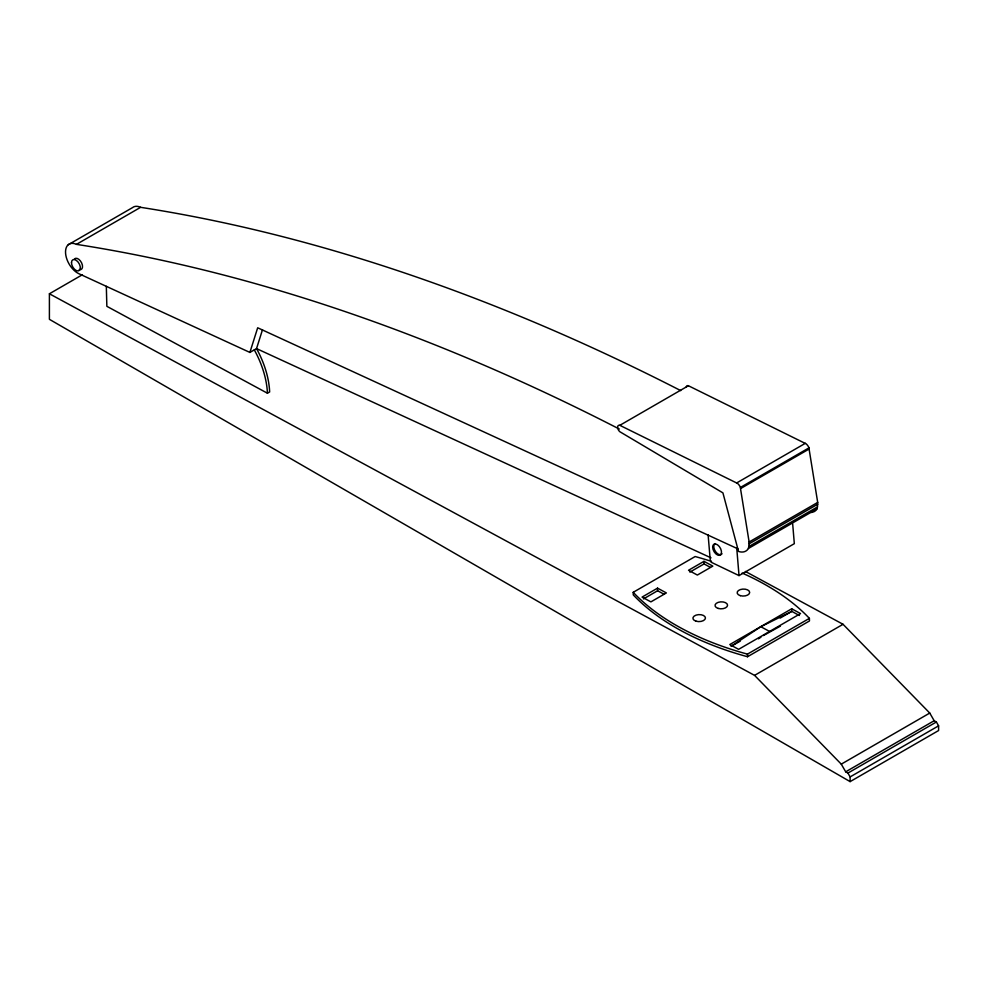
<?xml version="1.0" encoding="UTF-8"?>
<svg xmlns="http://www.w3.org/2000/svg" width="988" height="988" viewBox="0 0 988 988"><rect width="100%" height="100%" fill="white"/><g stroke="black" fill="none" stroke-linecap="round" stroke-linejoin="round"><path stroke-width="1.48" d="M748.904 546.512L749.126 542.004L740.247 486.973A7.064 4.075 60 0 0 737.554 483.416L619.834 425.322A4.026 2.322 60 0 0 617.624 427.248A4.026 2.322 60 0 0 619.834 431.719L722.92 492.876L738.518 551.452A20.723 11.967 60 0 0 748.138 548.933L748.904 546.512L817.471 506.918L817.694 502.423L808.826 447.379A7.064 4.075 60 0 0 806.122 443.834L688.401 385.74A4.026 2.322 60 0 0 686.265 386.963M813.173 512.043A20.723 11.967 60 0 0 816.706 509.339L817.471 506.918M680.72 390.606A2661.413 1536.575 60 0 0 140.617 207.319L76.471 244.357A17.204 9.929 60 0 0 65.591 253.471A17.204 9.929 60 0 0 78.929 273.725L249.89 352.432L257.683 327.781L737.937 548.883M262.487 329.757L256.534 348.603A69.037 39.853 60 0 1 269.638 391.94L267.427 393.212L106.852 306.317L106.321 286.31M758.463 638.828L760.933 637.198M763.403 635.556L780.384 626.145M799.366 615.487L791.783 611.387L760.809 626.713L731.083 646.325L740.173 641.187M68.271 244.715L132.417 207.678A17.204 9.929 60 0 1 140.617 207.319M745.409 571.459L843.048 624.293L929.757 713.064L934.179 720.721L936.389 721.993L938.6 725.834L938.6 730.54L850.125 781.619L49.4 319.322L49.4 293.782L82.412 274.726M249.89 352.432L256.534 348.603L711.014 557.837M619.834 425.322L688.401 385.74M736.826 482.86L805.393 443.279M740.457 487.43L809.024 447.848M740.753 488.48L809.32 448.898M742.136 573.052A267.316 149.423 -1.5 0 1 809.394 618.365L809.468 620.958L747.533 656.724A267.316 149.423 -1.5 0 1 633.283 594.899L633.209 592.306L695.144 556.54A267.316 149.423 -1.5 0 1 711.533 561.406M657.539 588.144L642.052 597.085L650.894 601.877L666.381 592.936L657.539 588.144L657.613 590.738L663.924 594.159M703.987 561.332L688.513 570.274L697.355 575.053L712.83 566.112L703.987 561.332L704.061 563.926L710.372 567.347M643.41 598.938L657.613 590.738M689.871 572.114L704.061 563.926M749.126 542.004L817.694 502.423M749.188 543.783L817.755 504.201M748.435 548.439L817.002 508.857M708.112 534.792L710.236 560.11L711.15 562.234L739.024 575.596L794.327 543.672L792.672 523.838M791.709 608.793L729.774 644.559L738.616 649.338L800.552 613.585L791.709 608.793L791.783 611.387L780.162 618.093M633.209 592.306A267.316 149.423 -1.5 0 0 747.459 654.13L809.394 618.365M49.4 293.782L754.573 675.372L843.048 624.293M754.573 675.372L841.27 764.144L929.757 713.064M841.27 764.144L845.703 771.801L934.179 720.721M845.703 771.801L847.914 773.085L936.389 721.993M850.125 781.619L850.125 776.914L938.6 725.834M760.809 626.713L769.59 631.468M847.914 773.085L850.125 776.914M736.739 548.142L739.024 575.596M747.459 654.13L747.533 656.724M254.311 349.876A69.037 39.853 60 0 1 267.427 393.212M76.471 244.357A2661.413 1536.575 60 0 1 619.303 429.039M74.285 259.202A6.261 3.606 60 0 1 81.621 262.882A6.261 3.606 60 0 1 79.262 269.563M722.018 553.786A6.261 3.606 60 0 1 715.497 551.514A6.261 3.606 60 0 1 715.053 543.598M812.074 512.327A20.723 11.967 60 0 1 810.913 512.451M712.657 547.105A6.261 3.606 60 0 0 719.289 555.355A6.261 3.606 60 0 0 719.289 546.512A6.261 3.606 60 0 0 712.657 547.105M71.482 262.685A6.261 3.606 60 0 0 78.114 270.947A6.261 3.606 60 0 0 78.114 262.092A6.261 3.606 60 0 0 71.482 262.685M718.177 608.423A6.261 3.495 -1.5 0 0 727.563 605.224A6.261 3.495 -1.5 0 0 718.177 602.359A6.261 3.495 -1.5 0 0 718.177 608.423M740.296 595.653A6.261 3.495 -1.5 0 0 749.682 592.454A6.261 3.495 -1.5 0 0 740.296 589.589A6.261 3.495 -1.5 0 0 740.296 595.653M696.058 621.193A6.261 3.495 -1.5 0 0 705.444 617.994A6.261 3.495 -1.5 0 0 696.058 615.129A6.261 3.495 -1.5 0 0 696.058 621.193"/></g></svg>
